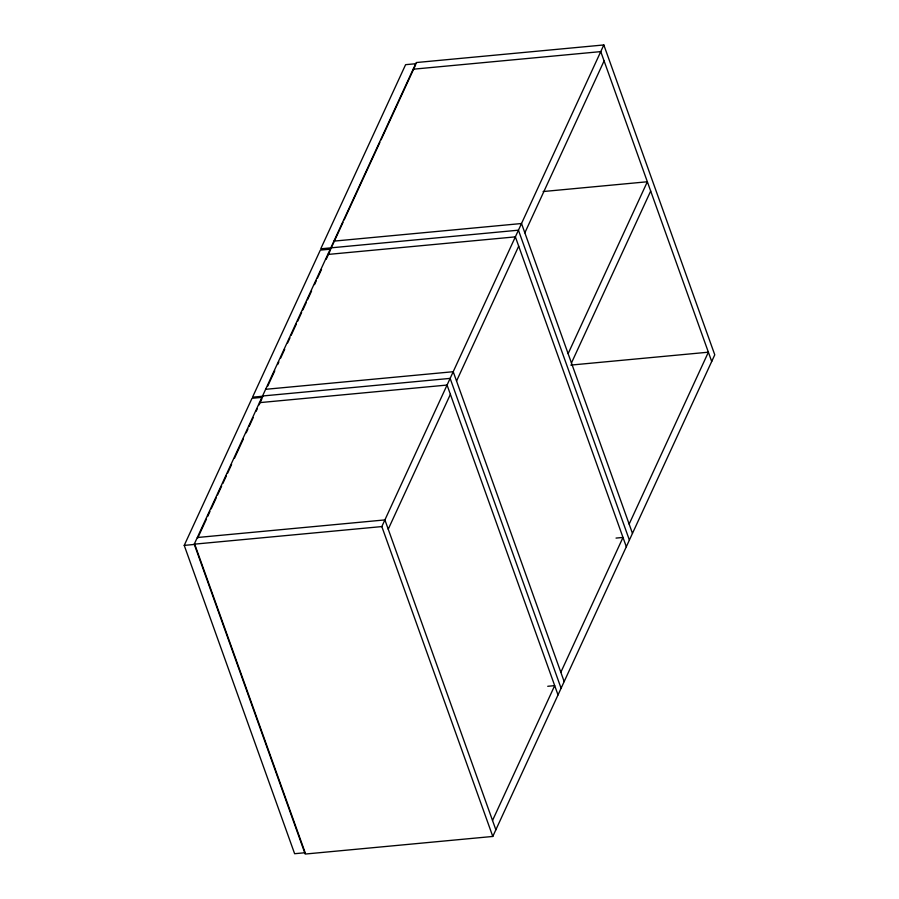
<?xml version="1.0" encoding="UTF-8"?>
<svg xmlns="http://www.w3.org/2000/svg" width="899" height="899" viewBox="0 0 899 899"><rect width="100%" height="100%" fill="white"/><g stroke="black" fill="none" stroke-linecap="round" stroke-linejoin="round"><path stroke-width="1.35" d="M195.252 545.715L305.177 852.724L294.625 853.713L184.228 545.39L252.012 398.302L262.564 397.313M194.24 544.176L416.237 62.548L603.825 44.95L714.772 354.824L492.787 836.452L305.188 854.05L194.24 544.176L381.828 526.578L603.825 44.95M331.293 247.809L342.991 222.413M344.16 219.873L379.872 142.413M381.041 139.873L415.574 64.953M197.701 538.052L206.467 519.038M207.635 516.498L209.973 511.43M211.141 508.89L216.401 497.484M217.569 494.944L221.66 486.067M222.828 483.538L226.334 475.931M227.503 473.391L231.594 464.513M234.515 458.175L243.281 439.162M246.202 432.812L247.955 429.014M249.124 426.474L253.215 417.597M256.136 411.259L257.305 408.73M259.058 404.921L261.98 398.583M267.756 386.053L274.768 370.838M277.69 364.5L278.859 361.971M280.612 358.162L284.702 349.284M287.624 342.946L289.961 337.878M291.13 335.338L296.389 323.932M297.558 321.392L301.648 312.515M302.817 309.986L306.334 302.379M307.503 299.839L311.593 290.961M314.515 284.623L316.268 280.814M317.437 278.285L321.527 269.408M326.202 259.26L330.293 250.383M388.233 529.208L450.388 394.346M456.546 381.019L518.701 246.157M524.847 232.819L604.083 60.918M568.112 353.667L647.347 181.767L543.131 191.543M571.449 362.971L650.685 191.06M492.528 820.484L554.683 685.634L547.738 686.285M560.83 672.295L622.996 537.433L616.04 538.085M629.143 524.106L708.378 352.194L570.809 365.095M416.158 63.683L405.606 64.672L320.741 248.809L518.442 230.189L629.39 540.063M413.158 69.212L600.757 51.614L711.705 361.488M333.922 241.123L521.521 223.525L632.469 533.399M330.877 249.124L320.325 250.113L252.529 397.189L263.081 396.201M327.775 254.462L515.374 236.864L626.322 546.738M265.621 389.312L453.208 371.714L564.167 681.588M262.553 395.987L450.141 378.389L561.088 688.263M259.474 402.651L447.061 385.053L558.021 694.927M197.319 537.512L384.907 519.914L495.855 829.788M184.228 545.39L194.78 544.401M381.828 526.578L492.787 836.452"/></g></svg>
